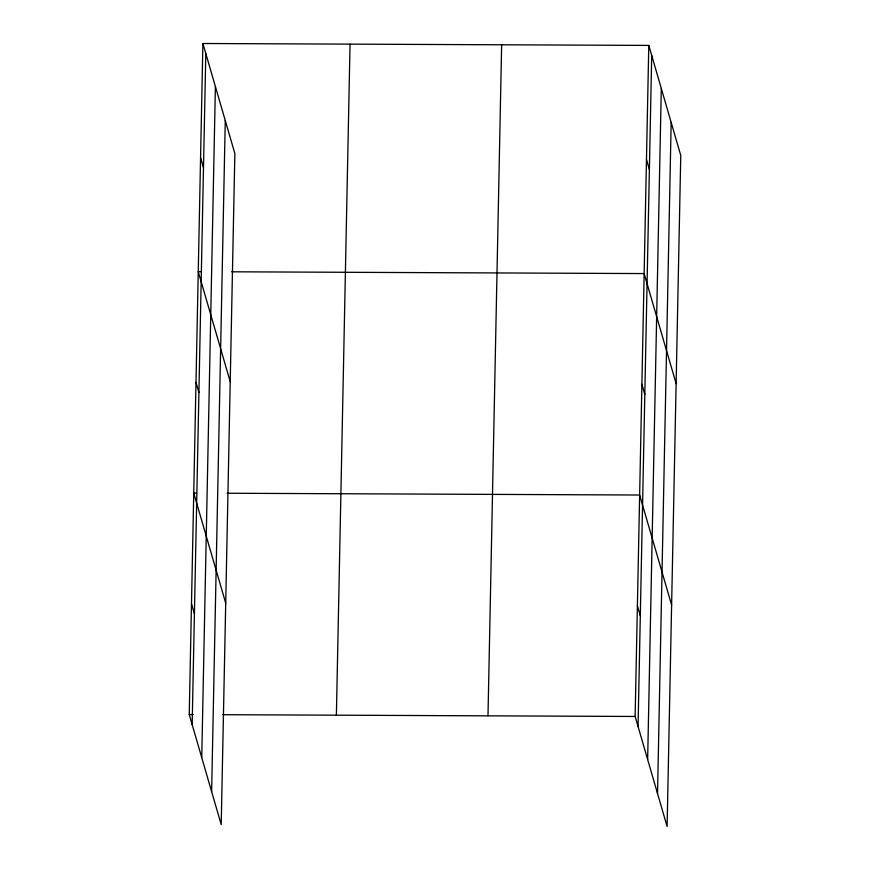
<?xml version="1.0" encoding="UTF-8"?>
<svg xmlns="http://www.w3.org/2000/svg" width="870" height="870" viewBox="0 0 870 870"><rect width="100%" height="100%" fill="white"/><g stroke="black" fill="none" stroke-linecap="round" stroke-linejoin="round"><path stroke-width="1.3" d="M202.895 43.5L234.856 153.533L221.208 824.586L189.236 714.553L202.895 43.5L648.792 45.414L680.764 155.447L667.105 826.5L635.143 716.467L648.792 45.414M192.161 724.601L205.809 53.548M201.742 757.596L215.401 86.543M211.627 791.591L225.276 120.538M336.385 715.183L350.044 44.131M487.994 715.836L501.642 44.783M638.058 726.515L651.706 55.462M647.65 759.51L661.298 88.457M657.524 793.505L671.172 122.452M200.926 271.668L198.251 271.657L230.224 381.691M231.692 271.799L644.148 273.571L676.12 383.605M196.424 493.116L193.749 493.105L225.711 603.138M227.19 493.246L639.646 495.019L671.618 605.052M189.236 714.553L193.249 714.574M222.687 714.694L635.143 716.467M646.475 159.493L649.39 169.541M641.897 384.29L644.822 394.338M637.395 605.737L640.309 615.786M200.568 157.579L203.493 167.627M196 382.387L198.915 392.435M191.487 603.823L194.412 613.883"/></g></svg>
